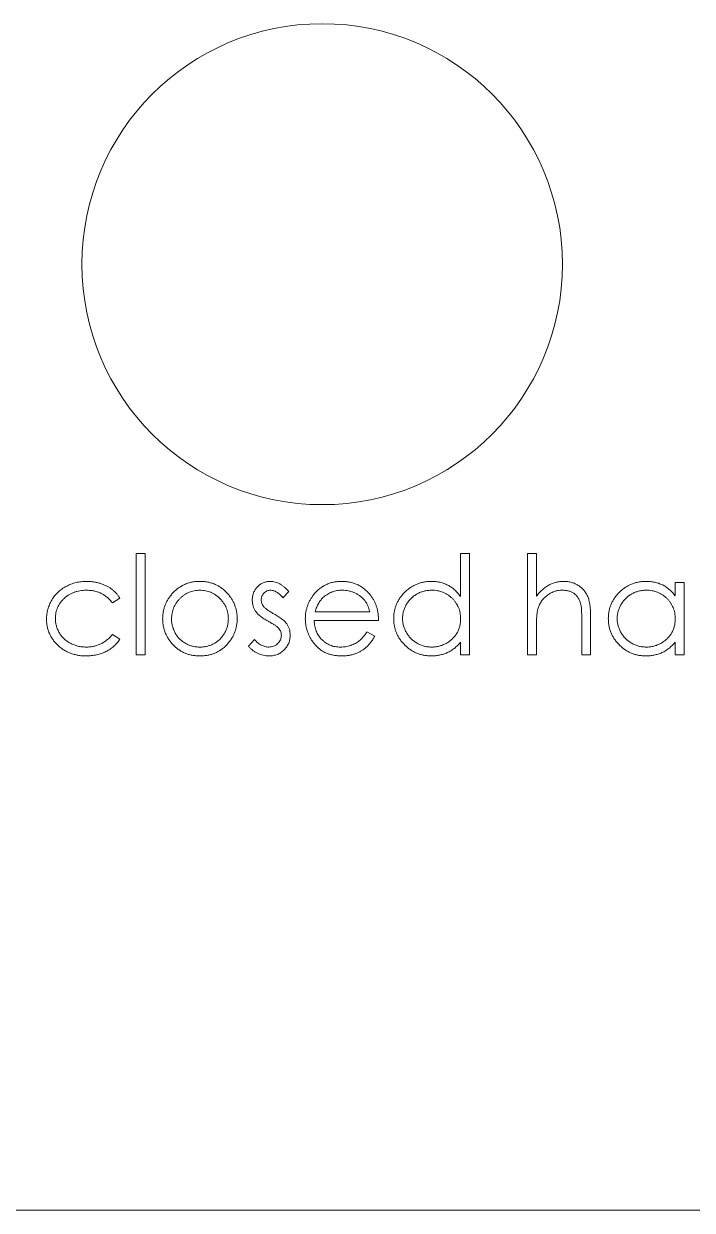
# Model space of a CAD drawing. Header units: inches. Extents: x 0 to 10.2, y -7 to 0.
# Drawn here: x 4.582 to 5.431, y -7 to -5.495 of the extents above; entities that cross this region are included whole.
import ezdxf

# ---------------------------------------------------------------- set-up
doc = ezdxf.new("R2010")
doc.units = ezdxf.units.IN
doc.header["$MEASUREMENT"] = 0

msp = doc.modelspace()

# ---------------------------------------------------------------- linework, layer by layer
at = {"color": 3, "linetype": 'Continuous', "lineweight": 5}
for p, q in [((4.7252, -6.167), (4.7364, -6.167)), ((4.7252, -6.2953), (4.7252, -6.167)), ((4.7364, -6.167), (4.7364, -6.2953)), ((5.137, -6.167), (5.1483, -6.167)), ((5.137, -6.2216), (5.137, -6.167)), ((5.1483, -6.167), (5.1483, -6.2953)), ((5.222, -6.167), (5.2332, -6.167)), ((5.222, -6.2953), (5.222, -6.167)), ((5.2332, -6.167), (5.2332, -6.2212)), ((4.9191, -6.2153), (4.9115, -6.2231)), ((5.4095, -6.2039), (5.4207, -6.2039)), ((5.4095, -6.2208), (5.4095, -6.2039)), ((5.4207, -6.2039), (5.4207, -6.2953)), ((4.7044, -6.2237), (4.695, -6.2295)), ((4.9523, -6.2408), (5.0217, -6.2408)), ((5.0329, -6.252), (4.9512, -6.252)), ((5.2909, -6.2953), (5.2909, -6.2523)), ((5.3021, -6.2486), (5.3021, -6.2953)), ((4.695, -6.2696), (4.7044, -6.2758)), ((5.0181, -6.2664), (5.0281, -6.2716)), ((5.2332, -6.2622), (5.2332, -6.2953)), ((4.8678, -6.2845), (4.8753, -6.276)), ((5.137, -6.2953), (5.137, -6.2795)), ((5.4095, -6.2953), (5.4095, -6.2795)), ((4.7364, -6.2953), (4.7252, -6.2953)), ((5.1483, -6.2953), (5.137, -6.2953)), ((5.2332, -6.2953), (5.222, -6.2953)), ((5.3021, -6.2953), (5.2909, -6.2953)), ((5.4207, -6.2953), (5.4095, -6.2953))]:
    msp.add_line(p, q, dxfattribs=at)
at = {"color": 1, "linetype": 'Continuous', "lineweight": 5}
msp.add_line((0, -7), (10.15, -7), dxfattribs=at)
msp.add_circle((4.9613, -5.8), 0.305, dxfattribs=at)
at = {"color": 3, "linetype": 'Continuous', "lineweight": 5}
for points, knots in [([(4.6114, -6.2503), (4.6114, -6.2493), (4.6115, -6.2471), (4.6118, -6.2439), (4.6123, -6.2408), (4.6131, -6.2377), (4.614, -6.2347), (4.6151, -6.2318), (4.6165, -6.2289), (4.618, -6.226), (4.6198, -6.2233), (4.6217, -6.2208), (4.6237, -6.2183), (4.626, -6.2161), (4.6283, -6.214), (4.6309, -6.212), (4.6336, -6.2102), (4.6364, -6.2086), (4.6394, -6.2071), (4.6424, -6.2058), (4.6456, -6.2047), (4.6488, -6.2039), (4.6521, -6.2031), (4.6555, -6.2027), (4.659, -6.2024), (4.6613, -6.2023), (4.6625, -6.2023)], [0, 0, 0, 0, 0.041291, 0.082136, 0.122636, 0.162831, 0.203007, 0.243526, 0.284173, 0.32541, 0.366855, 0.407551, 0.448187, 0.488683, 0.529015, 0.569843, 0.61137, 0.653238, 0.695446, 0.737751, 0.780043, 0.822807, 0.865978, 0.909595, 0.954231, 1, 1, 1, 1]), ([(4.6617, -6.2135), (4.6603, -6.2136), (4.6576, -6.2136), (4.6537, -6.2141), (4.6499, -6.2149), (4.6463, -6.2161), (4.6429, -6.2175), (4.6396, -6.2194), (4.6366, -6.2215), (4.6337, -6.2239), (4.6311, -6.2266), (4.6289, -6.2294), (4.6269, -6.2324), (4.6254, -6.2355), (4.6241, -6.2387), (4.6233, -6.2422), (4.6227, -6.2457), (4.6227, -6.2481), (4.6226, -6.2493)], [0, 0, 0, 0, 0.069522, 0.136921, 0.201969, 0.265462, 0.328248, 0.390817, 0.45355, 0.517542, 0.580738, 0.641922, 0.701597, 0.760313, 0.818757, 0.877718, 0.938094, 1, 1, 1, 1]), ([(4.695, -6.2295), (4.6939, -6.2283), (4.6919, -6.2258), (4.6884, -6.2225), (4.6846, -6.2197), (4.6806, -6.2174), (4.6763, -6.2157), (4.6717, -6.2144), (4.6668, -6.2137), (4.6634, -6.2136), (4.6617, -6.2135)], [0, 0, 0, 0, 0.1283242, 0.2525845, 0.3735065, 0.4933645, 0.6146086, 0.7384702, 0.8659947, 1, 1, 1, 1]), ([(4.6625, -6.2023), (4.664, -6.2023), (4.667, -6.2024), (4.6714, -6.203), (4.6758, -6.2038), (4.68, -6.205), (4.6841, -6.2065), (4.6878, -6.2082), (4.6912, -6.2101), (4.6944, -6.2123), (4.6973, -6.2147), (4.6999, -6.2174), (4.7023, -6.2204), (4.7037, -6.2226), (4.7044, -6.2237)], [0, 0, 0, 0, 0.091269, 0.182081, 0.27191, 0.362049, 0.450066, 0.533976, 0.613602, 0.690198, 0.765413, 0.841437, 0.919733, 1, 1, 1, 1]), ([(4.8061, -6.2135), (4.8049, -6.2136), (4.8025, -6.2136), (4.799, -6.2141), (4.7956, -6.215), (4.7923, -6.2161), (4.7892, -6.2176), (4.7862, -6.2195), (4.7833, -6.2216), (4.7806, -6.2241), (4.7782, -6.2268), (4.776, -6.2297), (4.7742, -6.2327), (4.7726, -6.2359), (4.7715, -6.2392), (4.7707, -6.2427), (4.7702, -6.2462), (4.7701, -6.2487), (4.7701, -6.2499)], [0, 0, 0, 0, 0.063846, 0.126044, 0.187165, 0.247399, 0.30838, 0.36978, 0.432584, 0.497641, 0.562401, 0.625557, 0.687332, 0.748313, 0.809791, 0.871768, 0.934836, 1, 1, 1, 1]), ([(4.7714, -6.2174), (4.7725, -6.2162), (4.7748, -6.2138), (4.7786, -6.2108), (4.7827, -6.2081), (4.7869, -6.206), (4.7914, -6.2043), (4.7961, -6.2032), (4.8011, -6.2024), (4.8045, -6.2023), (4.8062, -6.2023)], [0, 0, 0, 0, 0.1284975, 0.252713, 0.3748191, 0.4964364, 0.6179106, 0.7412876, 0.8687004, 1, 1, 1, 1]), ([(4.8422, -6.2499), (4.8421, -6.2487), (4.8421, -6.2462), (4.8416, -6.2427), (4.8407, -6.2392), (4.8396, -6.2359), (4.8381, -6.2327), (4.8362, -6.2297), (4.834, -6.2268), (4.8315, -6.2241), (4.8289, -6.2216), (4.826, -6.2195), (4.823, -6.2176), (4.8199, -6.2161), (4.8166, -6.215), (4.8132, -6.2141), (4.8097, -6.2136), (4.8073, -6.2136), (4.8061, -6.2135)], [0, 0, 0, 0, 0.065185, 0.128274, 0.19027, 0.251768, 0.312769, 0.374793, 0.43797, 0.503047, 0.568125, 0.63095, 0.692369, 0.752973, 0.813641, 0.874355, 0.936573, 1, 1, 1, 1]), ([(4.8062, -6.2023), (4.8079, -6.2023), (4.8112, -6.2024), (4.8162, -6.2032), (4.8209, -6.2043), (4.8254, -6.206), (4.8296, -6.2081), (4.8336, -6.2107), (4.8374, -6.2138), (4.8397, -6.2162), (4.8409, -6.2174)], [0, 0, 0, 0, 0.131751, 0.258332, 0.382134, 0.503804, 0.624693, 0.746871, 0.871514, 1, 1, 1, 1]), ([(4.8726, -6.2263), (4.8726, -6.2254), (4.8727, -6.2238), (4.873, -6.2213), (4.8735, -6.219), (4.8742, -6.2168), (4.8752, -6.2147), (4.8763, -6.2127), (4.8776, -6.2109), (4.8791, -6.2091), (4.8808, -6.2075), (4.8826, -6.2061), (4.8846, -6.205), (4.8866, -6.204), (4.8887, -6.2032), (4.8909, -6.2027), (4.8933, -6.2024), (4.8949, -6.2023), (4.8957, -6.2023)], [0, 0, 0, 0, 0.067978, 0.133044, 0.196507, 0.258613, 0.319728, 0.380873, 0.442636, 0.505079, 0.567881, 0.628814, 0.68891, 0.748765, 0.809386, 0.870884, 0.934037, 1, 1, 1, 1]), ([(4.8957, -6.2135), (4.8949, -6.2136), (4.8934, -6.2136), (4.8911, -6.2144), (4.8891, -6.2155), (4.8873, -6.2172), (4.8858, -6.2191), (4.8847, -6.2212), (4.884, -6.2234), (4.8839, -6.225), (4.8838, -6.2258)], [0, 0, 0, 0, 0.124958, 0.245901, 0.369166, 0.498511, 0.628504, 0.751028, 0.873724, 1, 1, 1, 1]), ([(4.8957, -6.2023), (4.8967, -6.2023), (4.8986, -6.2024), (4.9016, -6.2031), (4.9045, -6.2041), (4.9075, -6.2055), (4.9104, -6.2074), (4.9133, -6.2096), (4.9163, -6.2123), (4.9181, -6.2143), (4.9191, -6.2153)], [0, 0, 0, 0, 0.105714, 0.213412, 0.326127, 0.444452, 0.569061, 0.702712, 0.846318, 1, 1, 1, 1]), ([(4.9115, -6.2231), (4.9108, -6.2224), (4.9096, -6.2209), (4.9076, -6.2189), (4.9056, -6.2173), (4.9036, -6.2159), (4.9016, -6.2149), (4.8996, -6.2141), (4.8977, -6.2136), (4.8964, -6.2136), (4.8957, -6.2135)], [0, 0, 0, 0, 0.158223, 0.305036, 0.441309, 0.565963, 0.683525, 0.793334, 0.898518, 1, 1, 1, 1]), ([(4.9505, -6.2193), (4.9516, -6.218), (4.9538, -6.2153), (4.9576, -6.2118), (4.9617, -6.2089), (4.966, -6.2065), (4.9707, -6.2046), (4.9756, -6.2032), (4.9808, -6.2025), (4.9843, -6.2024), (4.9862, -6.2023)], [0, 0, 0, 0, 0.128835, 0.253589, 0.374643, 0.49534, 0.616325, 0.739759, 0.866842, 1, 1, 1, 1]), ([(4.9867, -6.2135), (4.9856, -6.2135), (4.9834, -6.2136), (4.9801, -6.214), (4.977, -6.2147), (4.974, -6.2156), (4.9711, -6.2168), (4.9683, -6.2183), (4.9657, -6.2201), (4.964, -6.2214), (4.9632, -6.2221)], [0, 0, 0, 0, 0.131092, 0.259141, 0.384162, 0.505992, 0.629098, 0.750669, 0.874039, 1, 1, 1, 1]), ([(4.9862, -6.2023), (4.988, -6.2024), (4.9917, -6.2024), (4.9971, -6.2033), (5.0021, -6.2047), (5.0069, -6.2067), (5.0114, -6.2092), (5.0156, -6.2124), (5.0195, -6.216), (5.0218, -6.2189), (5.0229, -6.2203)], [0, 0, 0, 0, 0.13204, 0.259033, 0.38188, 0.502258, 0.622752, 0.744743, 0.870109, 1, 1, 1, 1]), ([(5.0217, -6.2408), (5.0213, -6.2393), (5.0205, -6.2364), (5.0188, -6.2324), (5.017, -6.2289), (5.0148, -6.2259), (5.0123, -6.2232), (5.0094, -6.2208), (5.0061, -6.2187), (5.0026, -6.2169), (4.9988, -6.2153), (4.9949, -6.2143), (4.9908, -6.2136), (4.9881, -6.2136), (4.9867, -6.2135)], [0, 0, 0, 0, 0.09624, 0.185231, 0.267501, 0.3444, 0.419595, 0.496891, 0.576638, 0.660268, 0.745387, 0.83004, 0.914474, 1, 1, 1, 1]), ([(5.0521, -6.2493), (5.0522, -6.2477), (5.0522, -6.2446), (5.0529, -6.24), (5.054, -6.2355), (5.0556, -6.2313), (5.0576, -6.2272), (5.06, -6.2233), (5.0628, -6.2195), (5.0661, -6.2161), (5.0697, -6.2128), (5.0735, -6.21), (5.0775, -6.2076), (5.0817, -6.2057), (5.086, -6.2041), (5.0906, -6.2031), (5.0953, -6.2024), (5.0985, -6.2024), (5.1001, -6.2023)], [0, 0, 0, 0, 0.063775, 0.126079, 0.186904, 0.247574, 0.308003, 0.369132, 0.432033, 0.496791, 0.561611, 0.624914, 0.686726, 0.748079, 0.809582, 0.871631, 0.934886, 1, 1, 1, 1]), ([(5.1002, -6.2135), (5.0986, -6.2136), (5.0954, -6.2137), (5.0906, -6.2146), (5.0861, -6.2161), (5.0817, -6.2181), (5.0777, -6.2207), (5.0741, -6.2238), (5.0709, -6.2274), (5.0682, -6.2314), (5.066, -6.2357), (5.0645, -6.2402), (5.0635, -6.2448), (5.0634, -6.2479), (5.0633, -6.2495)], [0, 0, 0, 0, 0.085921, 0.169593, 0.252476, 0.336244, 0.419505, 0.502036, 0.584775, 0.669846, 0.754185, 0.836658, 0.91801, 1, 1, 1, 1]), ([(5.1001, -6.2023), (5.102, -6.2024), (5.1056, -6.2025), (5.111, -6.2034), (5.116, -6.2049), (5.1208, -6.207), (5.1254, -6.2098), (5.1296, -6.2131), (5.1335, -6.2171), (5.1359, -6.2201), (5.137, -6.2216)], [0, 0, 0, 0, 0.128884, 0.252985, 0.37421, 0.494102, 0.614753, 0.738511, 0.866243, 1, 1, 1, 1]), ([(5.137, -6.2498), (5.137, -6.2485), (5.1369, -6.246), (5.1364, -6.2424), (5.1356, -6.2389), (5.1345, -6.2356), (5.1329, -6.2324), (5.1311, -6.2294), (5.1289, -6.2265), (5.1264, -6.2239), (5.1237, -6.2215), (5.1209, -6.2193), (5.1178, -6.2175), (5.1146, -6.2161), (5.1112, -6.2149), (5.1077, -6.2141), (5.104, -6.2136), (5.1015, -6.2135), (5.1002, -6.2135)], [0, 0, 0, 0, 0.065634, 0.129188, 0.191219, 0.251913, 0.312507, 0.373494, 0.435152, 0.498741, 0.562095, 0.624187, 0.685476, 0.746097, 0.807612, 0.869967, 0.933951, 1, 1, 1, 1]), ([(5.2332, -6.2212), (5.2344, -6.2197), (5.2368, -6.2167), (5.2407, -6.2129), (5.2448, -6.2096), (5.2491, -6.2069), (5.2535, -6.2049), (5.2582, -6.2034), (5.263, -6.2025), (5.2663, -6.2024), (5.268, -6.2023)], [0, 0, 0, 0, 0.140724, 0.273996, 0.400684, 0.522555, 0.641534, 0.759969, 0.878405, 1, 1, 1, 1]), ([(5.266, -6.2135), (5.2651, -6.2135), (5.2633, -6.2136), (5.2606, -6.2139), (5.2581, -6.2145), (5.2556, -6.2152), (5.2532, -6.2162), (5.2508, -6.2174), (5.2485, -6.2188), (5.2463, -6.2205), (5.2443, -6.2222), (5.2424, -6.2241), (5.2407, -6.2261), (5.2391, -6.2282), (5.2378, -6.2305), (5.2366, -6.2328), (5.2357, -6.2352), (5.2352, -6.2369), (5.2349, -6.2377)], [0, 0, 0, 0, 0.06402, 0.126694, 0.189084, 0.250363, 0.312516, 0.374243, 0.43785, 0.502657, 0.567745, 0.630576, 0.692772, 0.754268, 0.815121, 0.876051, 0.937982, 1, 1, 1, 1]), ([(5.2896, -6.2315), (5.2892, -6.2301), (5.2884, -6.2274), (5.2866, -6.2237), (5.2843, -6.2205), (5.2815, -6.2179), (5.2783, -6.2159), (5.2746, -6.2145), (5.2704, -6.2137), (5.2675, -6.2136), (5.266, -6.2135)], [0, 0, 0, 0, 0.136257, 0.261954, 0.379638, 0.494379, 0.609866, 0.729887, 0.859213, 1, 1, 1, 1]), ([(5.268, -6.2023), (5.2696, -6.2024), (5.273, -6.2025), (5.2778, -6.2035), (5.2823, -6.2051), (5.2864, -6.2074), (5.2902, -6.2102), (5.2935, -6.2134), (5.2962, -6.2172), (5.2981, -6.2206), (5.2993, -6.2237), (5.3, -6.2264), (5.3007, -6.2293), (5.3012, -6.2326), (5.3016, -6.2362), (5.3019, -6.24), (5.3021, -6.2442), (5.3021, -6.2471), (5.3021, -6.2486)], [0, 0, 0, 0, 0.077229, 0.151155, 0.223454, 0.295497, 0.36692, 0.436794, 0.506696, 0.577864, 0.615912, 0.658048, 0.703776, 0.75408, 0.808979, 0.867913, 0.931702, 1, 1, 1, 1]), ([(5.3245, -6.2493), (5.3246, -6.2477), (5.3247, -6.2446), (5.3253, -6.24), (5.3265, -6.2355), (5.328, -6.2313), (5.33, -6.2272), (5.3324, -6.2233), (5.3353, -6.2195), (5.3386, -6.2161), (5.3421, -6.2128), (5.346, -6.21), (5.3499, -6.2076), (5.3541, -6.2057), (5.3585, -6.2041), (5.363, -6.2031), (5.3677, -6.2024), (5.3709, -6.2024), (5.3725, -6.2023)], [0, 0, 0, 0, 0.063775, 0.126079, 0.186904, 0.247574, 0.308003, 0.369132, 0.432033, 0.496791, 0.561611, 0.624914, 0.686726, 0.748079, 0.809582, 0.871631, 0.934886, 1, 1, 1, 1]), ([(5.3727, -6.2135), (5.371, -6.2136), (5.3678, -6.2137), (5.363, -6.2146), (5.3585, -6.2161), (5.3542, -6.2181), (5.3502, -6.2207), (5.3466, -6.2238), (5.3434, -6.2274), (5.3407, -6.2314), (5.3385, -6.2357), (5.3369, -6.2402), (5.3359, -6.2448), (5.3358, -6.2479), (5.3358, -6.2495)], [0, 0, 0, 0, 0.085921, 0.169593, 0.252476, 0.336244, 0.419505, 0.502036, 0.584775, 0.669846, 0.754185, 0.836658, 0.91801, 1, 1, 1, 1]), ([(5.3725, -6.2023), (5.3744, -6.2024), (5.378, -6.2025), (5.3834, -6.2033), (5.3885, -6.2047), (5.3933, -6.2066), (5.3978, -6.2092), (5.402, -6.2124), (5.406, -6.2163), (5.4083, -6.2193), (5.4095, -6.2208)], [0, 0, 0, 0, 0.129862, 0.254654, 0.376015, 0.495255, 0.614798, 0.738106, 0.865196, 1, 1, 1, 1]), ([(5.4095, -6.2498), (5.4095, -6.2485), (5.4094, -6.246), (5.4089, -6.2424), (5.408, -6.2389), (5.4069, -6.2356), (5.4054, -6.2324), (5.4035, -6.2294), (5.4014, -6.2265), (5.3989, -6.2239), (5.3962, -6.2215), (5.3933, -6.2193), (5.3902, -6.2175), (5.387, -6.2161), (5.3836, -6.2149), (5.3801, -6.2141), (5.3764, -6.2136), (5.3739, -6.2135), (5.3727, -6.2135)], [0, 0, 0, 0, 0.065634, 0.129188, 0.191219, 0.251913, 0.312507, 0.373494, 0.435152, 0.498741, 0.562095, 0.624187, 0.685476, 0.746097, 0.807612, 0.869967, 0.933951, 1, 1, 1, 1]), ([(4.7588, -6.2498), (4.7589, -6.2483), (4.759, -6.2453), (4.7595, -6.2408), (4.7605, -6.2365), (4.7619, -6.2324), (4.7637, -6.2284), (4.7658, -6.2245), (4.7684, -6.2209), (4.7704, -6.2186), (4.7714, -6.2174)], [0, 0, 0, 0, 0.128919, 0.255238, 0.378679, 0.501088, 0.622714, 0.746241, 0.871589, 1, 1, 1, 1]), ([(4.8409, -6.2174), (4.8419, -6.2185), (4.8439, -6.2208), (4.8464, -6.2245), (4.8486, -6.2283), (4.8503, -6.2323), (4.8517, -6.2365), (4.8527, -6.2408), (4.8533, -6.2453), (4.8534, -6.2483), (4.8534, -6.2498)], [0, 0, 0, 0, 0.128157, 0.253834, 0.376506, 0.498534, 0.621368, 0.744565, 0.870634, 1, 1, 1, 1]), ([(4.8768, -6.2403), (4.8762, -6.2393), (4.8749, -6.2372), (4.8736, -6.2337), (4.8727, -6.2301), (4.8727, -6.2276), (4.8726, -6.2263)], [0, 0, 0, 0, 0.2462524, 0.4925908, 0.74057, 1, 1, 1, 1]), ([(4.8838, -6.2258), (4.8839, -6.2265), (4.884, -6.228), (4.8846, -6.2301), (4.8856, -6.2322), (4.8865, -6.2335), (4.8869, -6.2341)], [0, 0, 0, 0, 0.24004, 0.479403, 0.731757, 1, 1, 1, 1]), ([(4.9399, -6.2498), (4.94, -6.2484), (4.94, -6.2456), (4.9405, -6.2415), (4.9414, -6.2375), (4.9425, -6.2336), (4.944, -6.2299), (4.9458, -6.2262), (4.948, -6.2227), (4.9496, -6.2205), (4.9505, -6.2193)], [0, 0, 0, 0, 0.128045, 0.253768, 0.377428, 0.500551, 0.623296, 0.746578, 0.872348, 1, 1, 1, 1]), ([(4.9632, -6.2221), (4.9626, -6.2226), (4.9614, -6.2237), (4.9598, -6.2256), (4.9582, -6.2276), (4.9568, -6.2299), (4.9555, -6.2323), (4.9543, -6.235), (4.9533, -6.2378), (4.9526, -6.2398), (4.9523, -6.2408)], [0, 0, 0, 0, 0.109984, 0.22258, 0.3385, 0.458709, 0.585535, 0.717518, 0.854667, 1, 1, 1, 1]), ([(5.0229, -6.2203), (5.0237, -6.2214), (5.0253, -6.2235), (5.0273, -6.227), (5.029, -6.2307), (5.0304, -6.2346), (5.0315, -6.2386), (5.0323, -6.2429), (5.0327, -6.2474), (5.0328, -6.2504), (5.0329, -6.252)], [0, 0, 0, 0, 0.118522, 0.236255, 0.356174, 0.47725, 0.60154, 0.729618, 0.862158, 1, 1, 1, 1]), ([(4.8926, -6.2528), (4.8916, -6.2523), (4.8898, -6.2513), (4.8873, -6.2497), (4.885, -6.2481), (4.8829, -6.2466), (4.881, -6.245), (4.8794, -6.2435), (4.878, -6.2419), (4.8772, -6.2409), (4.8768, -6.2403)], [0, 0, 0, 0, 0.157762, 0.30595, 0.443775, 0.572824, 0.692154, 0.802296, 0.905564, 1, 1, 1, 1]), ([(4.8869, -6.2341), (4.8872, -6.2345), (4.8878, -6.2352), (4.889, -6.2362), (4.8903, -6.2374), (4.8918, -6.2385), (4.8936, -6.2397), (4.8955, -6.2409), (4.8977, -6.2422), (4.8992, -6.2431), (4.9, -6.2435)], [0, 0, 0, 0, 0.083425, 0.17756, 0.283982, 0.402217, 0.533568, 0.676121, 0.831649, 1, 1, 1, 1]), ([(4.9, -6.2435), (4.901, -6.2441), (4.9028, -6.2451), (4.9055, -6.2467), (4.9079, -6.2484), (4.9101, -6.25), (4.9121, -6.2516), (4.9138, -6.2531), (4.9152, -6.2547), (4.9161, -6.2558), (4.9164, -6.2563)], [0, 0, 0, 0, 0.158989, 0.307115, 0.446213, 0.574876, 0.694152, 0.804581, 0.906593, 1, 1, 1, 1]), ([(5.2349, -6.2377), (5.2348, -6.2383), (5.2345, -6.2396), (5.2342, -6.2418), (5.2339, -6.2444), (5.2336, -6.2473), (5.2334, -6.2505), (5.2333, -6.2541), (5.2332, -6.258), (5.2332, -6.2608), (5.2332, -6.2622)], [0, 0, 0, 0, 0.075999, 0.165611, 0.269045, 0.387448, 0.518827, 0.665394, 0.825083, 1, 1, 1, 1]), ([(5.2909, -6.2523), (5.2909, -6.251), (5.2909, -6.2487), (5.2908, -6.2453), (5.2907, -6.2422), (5.2906, -6.2394), (5.2904, -6.237), (5.2902, -6.2349), (5.2899, -6.2331), (5.2897, -6.232), (5.2896, -6.2315)], [0, 0, 0, 0, 0.178867, 0.342141, 0.489871, 0.623312, 0.740056, 0.841468, 0.928901, 1, 1, 1, 1]), ([(4.6616, -6.2969), (4.6598, -6.2968), (4.6564, -6.2968), (4.6513, -6.2961), (4.6464, -6.295), (4.6418, -6.2936), (4.6374, -6.2916), (4.6332, -6.2893), (4.6293, -6.2865), (4.6256, -6.2834), (4.6223, -6.2799), (4.6194, -6.2762), (4.6169, -6.2724), (4.6149, -6.2683), (4.6133, -6.2641), (4.6122, -6.2596), (4.6115, -6.2551), (4.6115, -6.2519), (4.6114, -6.2503)], [0, 0, 0, 0, 0.069559, 0.136335, 0.201096, 0.26445, 0.327005, 0.389391, 0.451976, 0.51567, 0.578973, 0.640167, 0.69974, 0.758685, 0.81782, 0.876984, 0.937634, 1, 1, 1, 1]), ([(4.6226, -6.2493), (4.6227, -6.2509), (4.6228, -6.2541), (4.6238, -6.2588), (4.6254, -6.2633), (4.6276, -6.2677), (4.6304, -6.2717), (4.6337, -6.2753), (4.6375, -6.2784), (4.6418, -6.281), (4.6464, -6.2831), (4.6513, -6.2846), (4.6564, -6.2855), (4.66, -6.2856), (4.6618, -6.2856)], [0, 0, 0, 0, 0.0805252, 0.1599655, 0.2403214, 0.3225285, 0.4050236, 0.4865966, 0.5678655, 0.6513328, 0.7362376, 0.8215291, 0.9090049, 1, 1, 1, 1]), ([(4.8062, -6.2969), (4.8045, -6.2968), (4.8011, -6.2967), (4.7962, -6.2961), (4.7916, -6.295), (4.7872, -6.2934), (4.783, -6.2914), (4.7791, -6.289), (4.7754, -6.2861), (4.772, -6.2828), (4.7689, -6.2792), (4.7662, -6.2755), (4.764, -6.2716), (4.7621, -6.2675), (4.7606, -6.2633), (4.7596, -6.2589), (4.7589, -6.2544), (4.7589, -6.2514), (4.7588, -6.2498)], [0, 0, 0, 0, 0.068742, 0.134635, 0.198324, 0.260825, 0.322714, 0.384555, 0.446913, 0.510958, 0.574931, 0.636685, 0.697483, 0.757134, 0.816966, 0.876818, 0.937663, 1, 1, 1, 1]), ([(4.7701, -6.2499), (4.7701, -6.2515), (4.7702, -6.2547), (4.7712, -6.2593), (4.7727, -6.2638), (4.7748, -6.2681), (4.7774, -6.2721), (4.7805, -6.2756), (4.784, -6.2786), (4.788, -6.2811), (4.7922, -6.2832), (4.7967, -6.2846), (4.8013, -6.2855), (4.8045, -6.2856), (4.8061, -6.2856)], [0, 0, 0, 0, 0.084733, 0.168179, 0.251488, 0.335841, 0.419834, 0.502345, 0.583649, 0.665931, 0.748717, 0.831047, 0.91441, 1, 1, 1, 1]), ([(4.8061, -6.2856), (4.8077, -6.2856), (4.8109, -6.2855), (4.8156, -6.2846), (4.82, -6.2831), (4.8243, -6.2812), (4.8282, -6.2786), (4.8317, -6.2756), (4.8348, -6.272), (4.8374, -6.2681), (4.8395, -6.2638), (4.8411, -6.2593), (4.842, -6.2547), (4.8421, -6.2515), (4.8422, -6.2499)], [0, 0, 0, 0, 0.085606, 0.168983, 0.250908, 0.333708, 0.416005, 0.49766, 0.579893, 0.663902, 0.748466, 0.831791, 0.915252, 1, 1, 1, 1]), ([(4.8534, -6.2498), (4.8534, -6.2514), (4.8533, -6.2544), (4.8526, -6.2589), (4.8516, -6.2633), (4.8502, -6.2675), (4.8483, -6.2716), (4.846, -6.2755), (4.8433, -6.2792), (4.8402, -6.2828), (4.8368, -6.2861), (4.8331, -6.289), (4.8293, -6.2914), (4.8251, -6.2934), (4.8207, -6.295), (4.8161, -6.2961), (4.8112, -6.2967), (4.8079, -6.2968), (4.8062, -6.2969)], [0, 0, 0, 0, 0.062416, 0.123337, 0.183265, 0.243172, 0.302898, 0.363774, 0.425605, 0.489659, 0.553785, 0.616222, 0.677854, 0.739517, 0.802097, 0.865866, 0.931508, 1, 1, 1, 1]), ([(4.9064, -6.2622), (4.9061, -6.2619), (4.9055, -6.2612), (4.9044, -6.2602), (4.903, -6.2591), (4.9014, -6.2579), (4.8995, -6.2567), (4.8974, -6.2555), (4.8951, -6.2542), (4.8934, -6.2533), (4.8926, -6.2528)], [0, 0, 0, 0, 0.076875, 0.167462, 0.27227, 0.389551, 0.520801, 0.666263, 0.825545, 1, 1, 1, 1]), ([(4.9164, -6.2563), (4.9171, -6.2574), (4.9184, -6.2595), (4.9198, -6.263), (4.9205, -6.2667), (4.9206, -6.2692), (4.9207, -6.2705)], [0, 0, 0, 0, 0.2488386, 0.495235, 0.7433356, 1, 1, 1, 1]), ([(4.9859, -6.2969), (4.9841, -6.2968), (4.9807, -6.2967), (4.9757, -6.296), (4.971, -6.2949), (4.9666, -6.2934), (4.9625, -6.2913), (4.9587, -6.2888), (4.9552, -6.2859), (4.9521, -6.2825), (4.9492, -6.2788), (4.9467, -6.2751), (4.9446, -6.2711), (4.9429, -6.2671), (4.9416, -6.2629), (4.9406, -6.2587), (4.9401, -6.2543), (4.94, -6.2513), (4.9399, -6.2498)], [0, 0, 0, 0, 0.071579, 0.139629, 0.204797, 0.268135, 0.329814, 0.391301, 0.453434, 0.516552, 0.579631, 0.641119, 0.701294, 0.76081, 0.819932, 0.87892, 0.938983, 1, 1, 1, 1]), ([(4.9512, -6.252), (4.9512, -6.2532), (4.9513, -6.2556), (4.9518, -6.259), (4.9526, -6.2623), (4.9537, -6.2654), (4.9551, -6.2684), (4.9567, -6.2712), (4.9587, -6.2738), (4.9609, -6.2762), (4.9634, -6.2784), (4.966, -6.2804), (4.9687, -6.282), (4.9716, -6.2833), (4.9746, -6.2844), (4.9778, -6.2851), (4.9811, -6.2856), (4.9833, -6.2856), (4.9845, -6.2856)], [0, 0, 0, 0, 0.068385, 0.134476, 0.198391, 0.260753, 0.321829, 0.383037, 0.444653, 0.507398, 0.569825, 0.630778, 0.690929, 0.750945, 0.811049, 0.872331, 0.935004, 1, 1, 1, 1]), ([(5.0997, -6.2969), (5.0981, -6.2968), (5.0949, -6.2967), (5.0903, -6.2961), (5.0858, -6.295), (5.0814, -6.2935), (5.0773, -6.2915), (5.0733, -6.2891), (5.0696, -6.2863), (5.066, -6.2831), (5.0628, -6.2795), (5.0599, -6.2758), (5.0575, -6.2718), (5.0555, -6.2677), (5.054, -6.2634), (5.0529, -6.2588), (5.0522, -6.2541), (5.0522, -6.251), (5.0521, -6.2493)], [0, 0, 0, 0, 0.06462, 0.127433, 0.189004, 0.24993, 0.310668, 0.372329, 0.434939, 0.499576, 0.564191, 0.626735, 0.688109, 0.749294, 0.810331, 0.871901, 0.935046, 1, 1, 1, 1]), ([(5.0633, -6.2495), (5.0634, -6.251), (5.0635, -6.2541), (5.0645, -6.2587), (5.0661, -6.2632), (5.0683, -6.2675), (5.071, -6.2716), (5.0742, -6.2752), (5.0778, -6.2783), (5.0819, -6.2809), (5.0862, -6.2831), (5.0907, -6.2845), (5.0954, -6.2855), (5.0985, -6.2856), (5.1001, -6.2856)], [0, 0, 0, 0, 0.081589, 0.162859, 0.245484, 0.330807, 0.416493, 0.499893, 0.583048, 0.667158, 0.751312, 0.833785, 0.916256, 1, 1, 1, 1]), ([(5.1001, -6.2856), (5.1018, -6.2856), (5.105, -6.2855), (5.1098, -6.2846), (5.1144, -6.2831), (5.1188, -6.281), (5.1229, -6.2784), (5.1266, -6.2754), (5.1297, -6.2719), (5.1324, -6.2681), (5.1345, -6.2639), (5.136, -6.2594), (5.1369, -6.2547), (5.137, -6.2514), (5.137, -6.2498)], [0, 0, 0, 0, 0.084802, 0.168664, 0.252552, 0.33824, 0.423103, 0.505556, 0.586176, 0.667136, 0.748499, 0.830452, 0.913456, 1, 1, 1, 1]), ([(5.3722, -6.2969), (5.3706, -6.2968), (5.3674, -6.2967), (5.3627, -6.2961), (5.3582, -6.295), (5.3539, -6.2935), (5.3497, -6.2915), (5.3458, -6.2891), (5.342, -6.2863), (5.3385, -6.2831), (5.3352, -6.2795), (5.3323, -6.2758), (5.3299, -6.2718), (5.328, -6.2677), (5.3264, -6.2634), (5.3253, -6.2588), (5.3247, -6.2541), (5.3246, -6.251), (5.3245, -6.2493)], [0, 0, 0, 0, 0.06462, 0.127433, 0.189004, 0.24993, 0.310668, 0.372329, 0.434939, 0.499576, 0.564191, 0.626735, 0.688109, 0.749294, 0.810331, 0.871901, 0.935046, 1, 1, 1, 1]), ([(5.3358, -6.2495), (5.3358, -6.251), (5.336, -6.2541), (5.3369, -6.2587), (5.3385, -6.2632), (5.3407, -6.2675), (5.3435, -6.2716), (5.3466, -6.2752), (5.3503, -6.2783), (5.3543, -6.2809), (5.3586, -6.2831), (5.3631, -6.2845), (5.3678, -6.2855), (5.371, -6.2856), (5.3726, -6.2856)], [0, 0, 0, 0, 0.0815893, 0.1628589, 0.2454837, 0.3308071, 0.4164934, 0.4998932, 0.5830482, 0.6671579, 0.7513119, 0.8337848, 0.9162565, 1, 1, 1, 1]), ([(5.3726, -6.2856), (5.3742, -6.2856), (5.3774, -6.2855), (5.3822, -6.2846), (5.3868, -6.2831), (5.3912, -6.281), (5.3954, -6.2784), (5.3991, -6.2754), (5.4022, -6.2719), (5.4048, -6.2681), (5.4069, -6.2639), (5.4084, -6.2594), (5.4093, -6.2547), (5.4094, -6.2514), (5.4095, -6.2498)], [0, 0, 0, 0, 0.084802, 0.168664, 0.252552, 0.33824, 0.423103, 0.505556, 0.586176, 0.667136, 0.748499, 0.830452, 0.913456, 1, 1, 1, 1]), ([(4.7044, -6.2758), (4.7038, -6.2766), (4.7027, -6.2782), (4.7008, -6.2805), (4.6988, -6.2827), (4.6967, -6.2847), (4.6944, -6.2866), (4.692, -6.2883), (4.6894, -6.2899), (4.6868, -6.2914), (4.684, -6.2927), (4.6811, -6.2938), (4.6781, -6.2947), (4.675, -6.2955), (4.6718, -6.2961), (4.6685, -6.2965), (4.6651, -6.2968), (4.6628, -6.2968), (4.6616, -6.2969)], [0, 0, 0, 0, 0.059633, 0.119069, 0.178197, 0.236957, 0.295932, 0.355856, 0.416473, 0.477742, 0.539903, 0.602538, 0.665422, 0.729765, 0.794829, 0.861827, 0.930011, 1, 1, 1, 1]), ([(4.6618, -6.2856), (4.6634, -6.2856), (4.6667, -6.2855), (4.6715, -6.2847), (4.676, -6.2835), (4.6803, -6.2817), (4.6843, -6.2794), (4.6881, -6.2767), (4.6918, -6.2734), (4.6939, -6.2709), (4.695, -6.2696)], [0, 0, 0, 0, 0.1299811, 0.2554473, 0.3772983, 0.4984418, 0.6193721, 0.7418565, 0.8685637, 1, 1, 1, 1]), ([(4.8934, -6.2856), (4.8944, -6.2856), (4.8966, -6.2855), (4.8996, -6.2846), (4.9024, -6.2833), (4.9048, -6.2813), (4.9069, -6.2791), (4.9084, -6.2766), (4.9093, -6.2738), (4.9094, -6.2719), (4.9095, -6.2709)], [0, 0, 0, 0, 0.134042, 0.261896, 0.387836, 0.517686, 0.644509, 0.764718, 0.880291, 1, 1, 1, 1]), ([(4.9207, -6.2705), (4.9207, -6.2714), (4.9206, -6.2731), (4.9203, -6.2758), (4.9197, -6.2783), (4.9188, -6.2807), (4.9177, -6.283), (4.9164, -6.2852), (4.9149, -6.2873), (4.9131, -6.2892), (4.9111, -6.291), (4.909, -6.2926), (4.9068, -6.2939), (4.9045, -6.295), (4.902, -6.2958), (4.8994, -6.2964), (4.8967, -6.2968), (4.8949, -6.2968), (4.8939, -6.2969)], [0, 0, 0, 0, 0.064548, 0.127199, 0.188597, 0.24864, 0.309525, 0.370037, 0.431889, 0.495704, 0.559519, 0.621372, 0.682397, 0.743568, 0.805498, 0.86864, 0.933066, 1, 1, 1, 1]), ([(4.9095, -6.2709), (4.9094, -6.2701), (4.9094, -6.2686), (4.9088, -6.2663), (4.9078, -6.2641), (4.9069, -6.2629), (4.9064, -6.2622)], [0, 0, 0, 0, 0.253475, 0.500453, 0.745578, 1, 1, 1, 1]), ([(4.9845, -6.2856), (4.9856, -6.2856), (4.9878, -6.2856), (4.9911, -6.2852), (4.9944, -6.2845), (4.9976, -6.2836), (5.0006, -6.2824), (5.0035, -6.2811), (5.0061, -6.2796), (5.0085, -6.2778), (5.0109, -6.2757), (5.0132, -6.2731), (5.0157, -6.27), (5.0173, -6.2676), (5.0181, -6.2664)], [0, 0, 0, 0, 0.082592, 0.163879, 0.245659, 0.327726, 0.40861, 0.485749, 0.559169, 0.630268, 0.705306, 0.792065, 0.889796, 1, 1, 1, 1]), ([(5.0281, -6.2716), (5.0273, -6.273), (5.0257, -6.2758), (5.0231, -6.2796), (5.0203, -6.2829), (5.0173, -6.2859), (5.0141, -6.2884), (5.0107, -6.2906), (5.0071, -6.2925), (5.0033, -6.2941), (4.9993, -6.2954), (4.995, -6.2962), (4.9905, -6.2968), (4.9875, -6.2968), (4.9859, -6.2969)], [0, 0, 0, 0, 0.09337, 0.181661, 0.265874, 0.346355, 0.4246, 0.501903, 0.579992, 0.658443, 0.738672, 0.821894, 0.908801, 1, 1, 1, 1]), ([(4.8939, -6.2969), (4.8927, -6.2968), (4.8902, -6.2968), (4.8865, -6.2961), (4.8828, -6.2951), (4.8793, -6.2936), (4.876, -6.2919), (4.873, -6.2897), (4.8702, -6.2873), (4.8686, -6.2854), (4.8678, -6.2845)], [0, 0, 0, 0, 0.126743, 0.251724, 0.377219, 0.504694, 0.631458, 0.755401, 0.877701, 1, 1, 1, 1]), ([(4.8753, -6.276), (4.876, -6.2768), (4.8773, -6.2783), (4.8795, -6.2802), (4.8817, -6.2819), (4.884, -6.2833), (4.8863, -6.2843), (4.8886, -6.2851), (4.891, -6.2856), (4.8926, -6.2856), (4.8934, -6.2856)], [0, 0, 0, 0, 0.147476, 0.285904, 0.417172, 0.540501, 0.659238, 0.775006, 0.887229, 1, 1, 1, 1]), ([(5.137, -6.2795), (5.1358, -6.2809), (5.1333, -6.2837), (5.1292, -6.2873), (5.1248, -6.2903), (5.1202, -6.2928), (5.1154, -6.2946), (5.1104, -6.2959), (5.1051, -6.2967), (5.1016, -6.2968), (5.0997, -6.2969)], [0, 0, 0, 0, 0.134298, 0.262085, 0.38627, 0.507165, 0.6273, 0.748145, 0.87237, 1, 1, 1, 1]), ([(5.4095, -6.2795), (5.4082, -6.2809), (5.4058, -6.2837), (5.4016, -6.2873), (5.3973, -6.2903), (5.3927, -6.2928), (5.3878, -6.2946), (5.3828, -6.2959), (5.3776, -6.2967), (5.374, -6.2968), (5.3722, -6.2969)], [0, 0, 0, 0, 0.1342984, 0.262085, 0.3862699, 0.5071646, 0.6273002, 0.7481449, 0.8723702, 1, 1, 1, 1])]:
    msp.add_open_spline(points, degree=3, knots=knots, dxfattribs=at)

doc.saveas('drawing.dxf')
